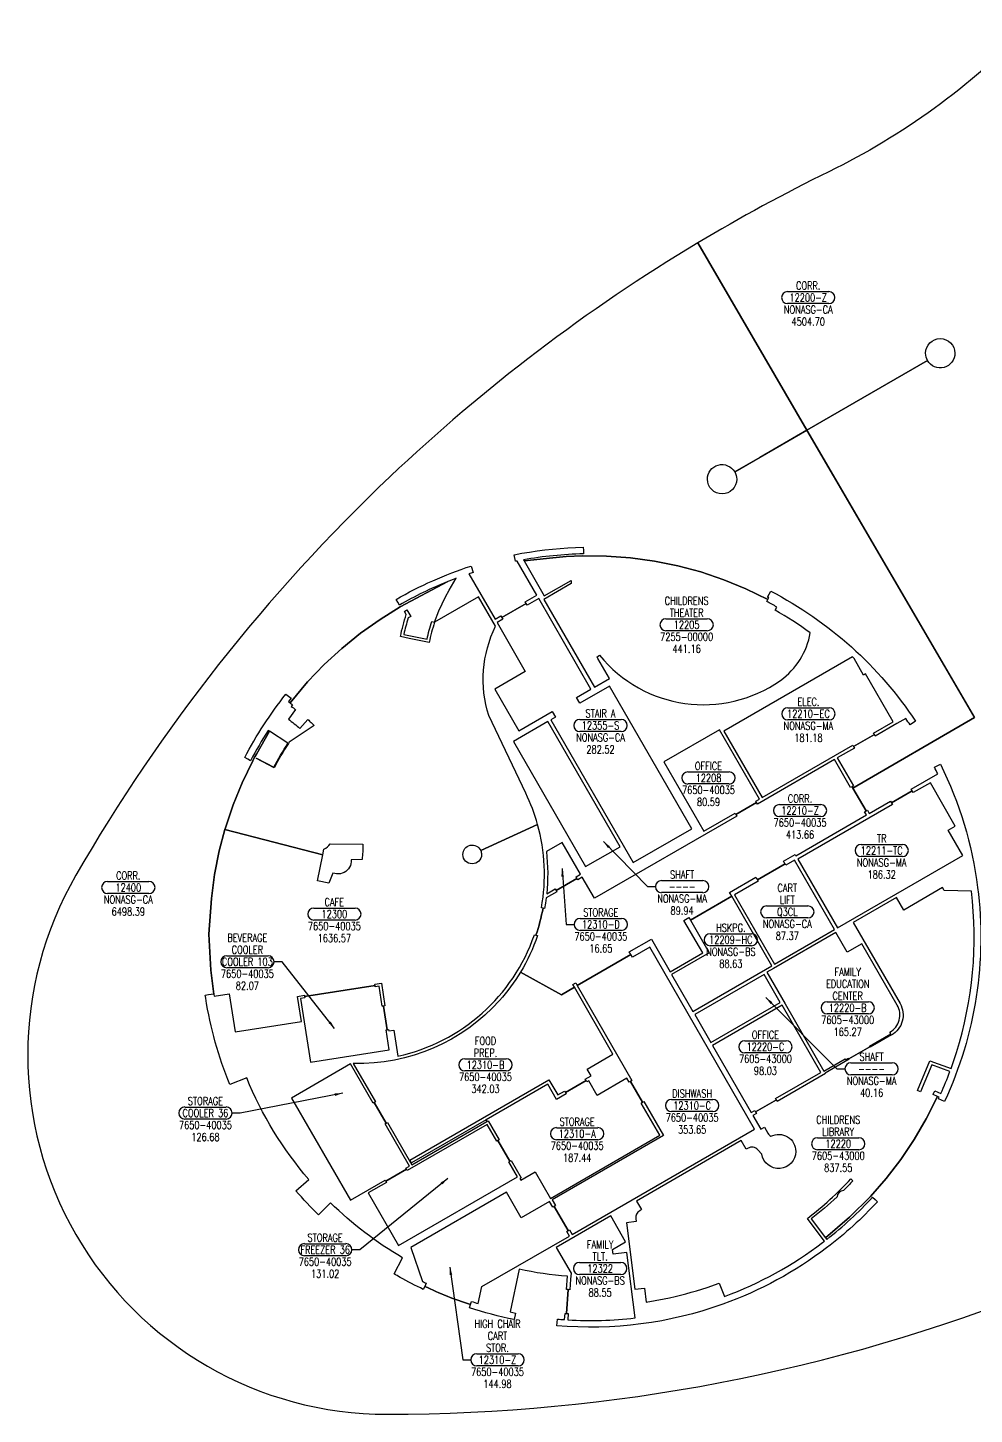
# Model space of a CAD drawing. Extents: x -1631 to 2180, y 5050 to 7639.
# Drawn here: x -1631 to -211, y 5050 to 7130 of the extents above; entities that cross this region are included whole.
import ezdxf
from ezdxf.enums import TextEntityAlignment as Align

# ---------------------------------------------------------------- set-up
doc = ezdxf.new("R2010")
doc.units = 0
doc.header["$LTSCALE"] = 48
doc.header["$MEASUREMENT"] = 0
doc.layers.get('0').update_dxf_attribs({"linetype": 'CONTINUOUS'})
for name, color, linetype in [('AREA', 3, 'CONTINUOUS'), ('AREA2', 1, 'CONTINUOUS'), ('COSTC', 6, 'CONTINUOUS'), ('PLINE2', 5, 'CONTINUOUS'), ('ROOMNA', 4, 'CONTINUOUS'), ('ROOMNO', 4, 'CONTINUOUS'), ('ROOMOV', 4, 'CONTINUOUS')]:
    doc.layers.add(name, color=color, linetype=linetype)
doc.styles.get("Standard").update_dxf_attribs({"font": 'simplex.shx'})
doc.dimstyles.get("Standard").update_dxf_attribs({"dimtxt": 12, "dimasz": 12, "dimexe": 0.18, "dimexo": 0.0625, "dimgap": 0.09, "dimtad": 1, "dimtih": 1, "dimtoh": 1, "dimdec": 4, "dimzin": 0, "dimtxsty": 'STANDARD', "dimcen": 0.09, "dimazin": 3, "dimtfac": 1, "dimtdec": 4, "dimtofl": 0, "dimtmove": 0, "dimatfit": 3, "dimtolj": 1, "dimtzin": 0})

# ---------------------------------------------------------------- blocks, each defined once
blk = doc.blocks.new('ROOM')
at = {"layer": 'ROOMOV'}
for p, q in [((-31, 9), (31, 9)), ((31, -9), (-31, -9))]:
    blk.add_line(p, q, dxfattribs=at)
for centre, start, end in [((-31, 0), 90, 270), ((31, 0), 270, 90)]:
    blk.add_arc(centre, 9.04, start, end, dxfattribs=at)
at = {"width": 0.75, "flags": 1}
for tag, p in [('FLFIN', (-60, -36)), ('ICRA', (60, -36)), ('FLCOND', (-60, -60)), ('FLTYPE', (-60, -48)), ('USER1', (60, -48)), ('USER2', (60, -60)), ('WLTYPE', (-60, -84)), ('WLFIN', (-60, -72)), ('BLDG', (-24, -84)), ('SITE', (-24, -72)), ('UCODE', (24, -72)), ('UDESC', (24, -84)), ('USER3', (60, -72)), ('USER4', (60, -84)), ('WLCOND', (-60, -96)), ('FLR', (-24, -96)), ('FCODE', (24, -96)), ('USER5', (60, -96)), ('CLTYPE', (-60, -120)), ('CLFIN', (-60, -108)), ('COSTCD', (-24, -108)), ('DEPTD', (-24, -120)), ('DIVISION', (24, -120)), ('FDESC', (24, -108)), ('USER6', (60, -108)), ('USER7', (60, -120)), ('CLCOND', (-60, -132)), ('CLHT', (-60, -144)), ('CHDATE', (-24, -144)), ('RDES', (-24, -132)), ('CONTACT', (24, -132)), ('OCCUP', (24, -144)), ('USER8', (60, -132)), ('BLOCK', (60, -144)), ('BASE', (-60, -156)), ('CBACK', (-24, -156)), ('PRCONTACT', (24, -156)), ('BLOCK2', (60, -156))]:
    blk.add_attdef(tag, text='', height=6, dxfattribs=at).set_placement(p, align=Align.MIDDLE_CENTER)
at = {"layer": 'AREA', "width": 0.75}
blk.add_attdef('AREA', text='', height=12, dxfattribs=at).set_placement((0, -36), align=Align.MIDDLE_CENTER)
at = {"layer": 'AREA2', "width": 0.75}
blk.add_attdef('AREA2', text='', height=12, dxfattribs=at).set_placement((0, -36), align=Align.MIDDLE_CENTER)
at = {"layer": 'COSTC', "width": 0.75}
blk.add_attdef('COSTC', text='', height=12, dxfattribs=at).set_placement((0, -18), align=Align.MIDDLE_CENTER)
at = {"layer": 'ROOMNA', "width": 0.75}
for tag, p in [('RMNAB', (0, 36)), ('RMNAA', (0, 54)), ('RMNAC', (0, 18))]:
    blk.add_attdef(tag, text='', height=12, dxfattribs=at).set_placement(p, align=Align.MIDDLE_CENTER)
at = {"layer": 'ROOMNO', "width": 0.75}
blk.add_attdef('RMNU', text='', height=12, dxfattribs=at).set_placement((0, 0), align=Align.MIDDLE_CENTER)

msp = doc.modelspace()

# ---------------------------------------------------------------- linework, layer by layer
at = {"layer": 'PLINE2', "color": 6}
for points in [[(-131.9, 7129.2, -0.086089), (-429.2, 6913.6), (-429.2, 6913.6, 0.021134), (-626, 6806.7), (-462.3, 6525.8), (-281.3, 6630.3, -0.131652), (-284.3, 6641.3, -1), (-240.3, 6641.3, -0.767327), (-281.3, 6630.3), (-462.3, 6525.8), (-211.1, 6095.1)], [(-211.1, 6095.1), (-393.3, 5988.8), (-373.6, 5954.7), (-371.5, 5955.9), (-368.7, 5951.1), (-336.9, 5969.5), (-335.4, 5966.8), (-304.2, 5984.8), (-305.8, 5987.5), (-266.1, 6010.3, 0.004856), (-271, 6020.4), (-262, 6024.9, -0.082903), (-206.2, 5840.1, -0.14173), (-255.8, 5519), (-260.3, 5521.1), (-264.9, 5523.2, 0.001074), (-263.8, 5525.4), (-266.5, 5526.6), (-283.3, 5493), (-301.3, 5461.8), (-321.3, 5431.9), (-343.4, 5403.3), (-367, 5376.4), (-398.3, 5345.4), (-434.5, 5314.7), (-432.6, 5312.1, 0.040256), (-363.7, 5375.5), (-360.1, 5372.1), (-356.4, 5368.7, -0.043585), (-432.7, 5299.5, -0.076133), (-588.3, 5215, -0.108697), (-837.6, 5182.7), (-836.7, 5192.6, 0.004712), (-825.9, 5191.8), (-825.2, 5201.2), (-822.8, 5201), (-820.3, 5236.9), (-822.8, 5237.1), (-821.4, 5257, -0.035919), (-893.8, 5267.3), (-907.6, 5203.4, 0.003504), (-899.5, 5201.7), (-901.5, 5191.9, -0.029082), (-968.7, 5209.6), (-967.1, 5214.3, -0.031847), (-1035.7, 5241.7), (-1037.8, 5237.2, -0.017198), (-1072.6, 5255.2, -0.004631), (-1081.7, 5260.5), (-1068.9, 5284.4, -0.061159), (-1176.9, 5367.1), (-1194.8, 5348.8, -0.021068), (-1228.9, 5385.1), (-1209.6, 5402.1, -0.080484), (-1302.7, 5554.3), (-1328, 5544.3, -0.057478), (-1364.2, 5674.1, -0.00198), (-1364.9, 5678.7), (-1359.9, 5679.4), (-1352, 5680.6), (-1356.3, 5715.8), (-1359.4, 5769.7), (-1355.7, 5823.5), (-1350.9, 5859.2), (-1343.8, 5894.8), (-1335.4, 5926.7), (-1334.6, 5929.5), (-1323.1, 5963.9), (-1309.7, 5996.8), (-1293.7, 6029.7), (-1290.8, 6035.3), (-1290.4, 6036), (-1288.1, 6040.1), (-1268.4, 6074.3), (-1270.5, 6075.6, 0.022628), (-1296.9, 6030.1), (-1301.2, 6032.3), (-1305.7, 6034.7, -0.048062), (-1243.9, 6129.9), (-1240, 6126.8), (-1236.1, 6123.7), (-1240, 6118.8), (-1237.7, 6117), (-1211.3, 6148.3), (-1186.6, 6174.2), (-1160.1, 6198.6), (-1132, 6221.2), (-1102.7, 6242), (-1072.3, 6260.8), (-1001, 6298.8, 0.035017), (-1073.7, 6263.5), (-1076.2, 6267.8), (-1078.7, 6272.1, -0.052535), (-966.1, 6322.1), (-963, 6312.6, 0.002869), (-969.3, 6310.5), (-930.1, 6242.6), (-921.4, 6247.6), (-919.9, 6245), (-883.5, 6266), (-885.1, 6268.6), (-867.7, 6278.6), (-897.2, 6329.6, 0.00096), (-899.4, 6329.2), (-901.3, 6339), (-889.9, 6341.2), (-878.5, 6343.1), (-867, 6344.8), (-855.6, 6346.3), (-844, 6347.6), (-832.5, 6348.6), (-820.9, 6349.4), (-809.3, 6350), (-797.7, 6350.3), (-797.6, 6345.4), (-797.5, 6340.3, 0.03918), (-887.6, 6331.4), (-886.7, 6329.9), (-843.6, 6334.2), (-823.3, 6336.2), (-799, 6337.3), (-762.8, 6337), (-726.9, 6334.4), (-691.1, 6329.6), (-655.9, 6322.5), (-621.3, 6313.2), (-586.8, 6301.6), (-553.7, 6288), (-520.8, 6272.1), (-519.4, 6274.7, 0.000865), (-521.2, 6275.6), (-516.6, 6284.5, -0.126859), (-299.2, 6089.3), (-307.5, 6083.8, 0.005102), (-314.1, 6093.5), (-327.3, 6085.9), (-359.8, 6067.1), (-361.1, 6069.3), (-392.2, 6051.3), (-391, 6049.1), (-416.7, 6034.2), (-392.5, 5992.3), (-394.6, 5991.1), (-393.3, 5988.8), (-211.1, 6095.1), (-212, 6096.7), (-212, 6096.7), (-462.3, 6525.8), (-533.1, 6485), (-533.1, 6485), (-570.6, 6463.3, -0.131652), (-567.6, 6452.3, -1), (-611.6, 6452.3, -0.767327), (-570.6, 6463.3), (-462.3, 6525.8), (-626, 6806.7, 0.054808), (-1087.5, 6456.2, 0.07218), (-1559, 5858.3, 0.577345), (-1092.2, 5049.8, 0.095144), (-110.3, 5238.4)]]:
    msp.add_lwpolyline(points, format="xyb", dxfattribs=at)
for points in [[(-510, 6255.9), (-507.3, 6260.6, 0.007594), (-522.5, 6268.8), (-520.8, 6272.1), (-553.7, 6288), (-586.8, 6301.6), (-621.3, 6313.2), (-655.9, 6322.5), (-691.1, 6329.6), (-726.9, 6334.4), (-762.8, 6337), (-799, 6337.3), (-823.3, 6336.2), (-843.6, 6334.2), (-886.7, 6329.9), (-856.3, 6277.3), (-816.2, 6300.4), (-816, 6295.7), (-856.9, 6272), (-781, 6140.6), (-758.5, 6153.6), (-775.7, 6183.5, -0.002919), (-777.3, 6185.4), (-773.5, 6188.4, 0.393361), (-502, 6150.5), (-502, 6150.5, 0.198537), (-457.3, 6222, 0.028053)], [(-939.6, 6097.8, -0.192059), (-929.4, 6231.7), (-954.9, 6275.8), (-1020.8, 6237.7, 0.029352), (-1029, 6207.4), (-1058.9, 6213.6), (-1072.1, 6216.3, -0.027537), (-1063.3, 6249.4), (-1066, 6254), (-1062.3, 6256.2), (-1056.7, 6246.4), (-1060.5, 6244.2, 0.020769), (-1067, 6219.6), (-1032.2, 6212.4, -0.025433), (-1024.9, 6239), (-1021.1, 6237.8), (-1014.3, 6255.1), (-1009.7, 6265.5), (-1004.7, 6275.7), (-999.2, 6285.7), (-988.4, 6303.8, 0.005871), (-1001, 6298.8), (-1072.3, 6260.8), (-1102.7, 6242), (-1132, 6221.2), (-1160.1, 6198.6), (-1186.6, 6174.2), (-1211.3, 6148.3), (-1237.7, 6117), (-1233.9, 6114), (-1235.9, 6111.5, -0.007408), (-1229.5, 6107), (-1240.2, 6092.5, -0.024126), (-1222.9, 6078.4), (-1210.9, 6091.8, -0.006484), (-1206.2, 6087.4, -0.006484), (-1201.5, 6083), (-1239.1, 6057.9), (-1240.2, 6056.1, 0.01973), (-1261.7, 6019.4), (-1288.2, 6033.6), (-1287.9, 6034.1), (-1262, 6020.3, -0.019442), (-1240.8, 6056.4), (-1268.4, 6074.3), (-1288.1, 6040.1), (-1290.4, 6036), (-1290.8, 6035.3), (-1293.7, 6029.7), (-1309.7, 5996.8), (-1323.1, 5963.9), (-1334.6, 5929.5), (-1335.4, 5926.7), (-1188.6, 5888.7), (-1186.8, 5897.4, 0.123515), (-1177.3, 5905.2), (-1128.3, 5904.8), (-1128.3, 5904.8, -0.022906), (-1129.5, 5882.1), (-1145.8, 5881.3), (-1145.9, 5878.4), (-1146.4, 5875.6), (-1147.2, 5872.8), (-1148.5, 5870.2), (-1150.1, 5867.9), (-1152, 5865.7), (-1154.2, 5863.9), (-1156.7, 5862.4), (-1159.3, 5861.3), (-1162.1, 5860.5), (-1164.9, 5860.2), (-1167.8, 5860.2), (-1170.6, 5860.7), (-1173.4, 5861.5), (-1179.4, 5846.3), (-1196.6, 5849.8), (-1188.6, 5888.7), (-1335.4, 5926.7), (-1343.8, 5894.8), (-1350.9, 5859.2), (-1355.7, 5823.5), (-1359.4, 5769.7), (-1356.3, 5715.8), (-1351.9, 5680), (-1351.4, 5677.1), (-1328.9, 5680.6), (-1320, 5623.3), (-1220.7, 5638.8), (-1226.6, 5676.7), (-1216.2, 5678.3), (-1215.9, 5676.3), (-1110.2, 5692.9), (-1110.5, 5694.8), (-1100.6, 5696.4), (-1095.4, 5662.5), (-1097.3, 5662.2), (-1091.8, 5626.7), (-1089.8, 5627), (-1089.5, 5624.8), (-1081.9, 5626), (-1075.8, 5587.1, 0.262265), (-871.2, 5769), (-868.8, 5768.4, 0.037364), (-858.2, 5809), (-860.6, 5809.6, 0.113571), (-866.3, 5934.6), (-951.7, 5895.4, -0.108078), (-950.4, 5889.5, -1), (-978.4, 5889.5, -0.804928), (-951.7, 5895.4), (-866.3, 5934.6, 0.044814), (-883.9, 5981.3)], [(-374.5, 6160.2), (-377.2, 6158.6), (-391.6, 6183.5, 0.001483), (-394.1, 6185.9), (-587, 6074.5), (-529.4, 5974.8), (-393.4, 6053.3), (-392.2, 6051.3), (-361.1, 6069.3), (-362.3, 6071.4), (-333, 6088.3)], [(-538.7, 5855.3), (-537.7, 5853.5), (-537.7, 5853.5), (-536.5, 5851.4), (-495, 5875.4), (-496.2, 5877.5), (-497.2, 5879.3), (-480, 5889.2), (-479, 5887.5), (-372.9, 5948.7), (-375.7, 5953.5), (-373.6, 5954.7), (-393.3, 5988.8), (-394.6, 5991.1), (-396.7, 5989.9), (-420.9, 6031.8), (-536.5, 5965.1), (-537.7, 5967.3), (-568.9, 5949.3), (-567.6, 5947.1), (-781, 5823.9), (-799.3, 5855.5), (-806.2, 5851.5), (-807.4, 5853.6), (-838.6, 5835.6), (-837.4, 5833.5), (-853.4, 5824.3), (-854.5, 5816.2), (-855.8, 5808.4), (-858.2, 5809, -0.037364), (-868.8, 5768.4), (-866.5, 5767.7, 0.000003), (-866.5, 5767.7, -0.054042), (-891.9, 5713), (-830.7, 5679.1), (-811.1, 5690.3), (-813.5, 5694.3), (-809.2, 5696.8), (-806.9, 5692.8), (-726.4, 5739.3), (-728.7, 5743.3), (-695.6, 5762.4), (-667.4, 5713.6), (-618.6, 5741.7), (-646.8, 5790.6), (-639.4, 5794.8), (-637.1, 5790.8), (-575, 5826.7), (-577.4, 5830.7), (-578.4, 5832.4)], [(-829.3, 5907.6), (-853.2, 5893.8, -0.056032), (-852.7, 5830.3), (-839.8, 5837.8), (-838.6, 5835.6), (-807.4, 5853.6), (-808.6, 5855.8), (-801.7, 5859.8)], [(-215.6, 5834.5), (-256.3, 5835.3), (-258.9, 5839.7), (-317.1, 5806.1), (-327.9, 5824.8), (-392.8, 5787.4), (-322.6, 5665.8, -0.414214), (-335.3, 5618.6), (-335.5, 5618.9), (-350.9, 5610), (-367.5, 5600.4), (-368, 5601.2), (-399.2, 5583.2), (-398.7, 5582.4), (-435, 5561.5), (-434.6, 5560.9), (-506.8, 5519.2), (-508, 5521.3), (-539.2, 5503.3), (-538, 5501.2), (-543.4, 5498.1), (-531.4, 5477.3), (-526.1, 5480.4), (-521, 5471.4, 0.138434), (-516.3, 5466.9, -0.559974), (-479, 5444.1, -0.922455), (-530, 5440), (-535.7, 5446.4, 0.356215), (-550.6, 5448.8), (-553.3, 5447.3), (-560.9, 5460.3), (-717.8, 5369.7), (-710.4, 5356.8), (-713.1, 5355.2, 0.301438), (-719, 5343.3), (-718.4, 5338.8), (-732.9, 5337), (-720.5, 5237.4), (-706, 5239.2), (-703.3, 5217.9), (-676.5, 5222.9, 0.026847), (-611.7, 5240.2), (-594, 5246.4), (-586, 5226.5, 0.073479), (-438.7, 5307.4, 0.001496), (-435.9, 5309.5), (-459, 5340.2), (-461.6, 5343.5, 0.040992), (-396.3, 5403), (-393.2, 5400.1, -0.009421), (-407.5, 5385.4, 0.385617), (-417.1, 5376, -0.023425), (-455.7, 5342.8), (-434.5, 5314.7), (-398.3, 5345.4), (-367, 5376.4), (-343.4, 5403.3), (-321.3, 5431.9), (-301.3, 5461.8), (-283.3, 5493), (-266.5, 5526.6), (-272.9, 5529.6, 0.002632), (-270.5, 5535), (-261.3, 5531, 0.015506), (-247.8, 5563.9), (-275.1, 5574), (-292, 5533.4), (-296.4, 5535.5), (-277.8, 5580.2), (-246.1, 5568.5, 0.011058), (-237.9, 5592.6, 0.1069)], [(-380, 5755.5), (-402.1, 5742.8), (-419.1, 5772.2), (-512.5, 5718.3), (-522.2, 5712.7), (-495.1, 5665.7), (-436.8, 5564.7), (-404.8, 5583.2), (-403.8, 5581.6), (-399.7, 5584), (-399.2, 5583.2), (-368, 5601.2), (-368.5, 5602.1), (-336.4, 5620.5), (-337.7, 5622.8, 0.414214), (-326.8, 5663.4)], [(-811.1, 5690.3), (-830.7, 5679.1), (-891.9, 5713, -0.047588), (-923.6, 5670.3, -0.220445), (-1142.8, 5575.9), (-1109.7, 5518.4), (-1111.4, 5517.4), (-1093.4, 5486.3), (-1091.7, 5487.3), (-1055.2, 5424.1), (-942.4, 5489.2), (-943.7, 5491.4), (-1055.7, 5426.8), (-1058.1, 5431), (-849.3, 5551.5), (-836.2, 5528.8), (-826, 5534.7), (-824.7, 5532.6), (-793.6, 5550.6), (-794.8, 5552.7), (-786.1, 5557.7), (-791.9, 5567.7), (-753.2, 5590)], [(-822.5, 5324.1), (-820.4, 5325.3), (-841.4, 5361.7), (-843.5, 5360.5), (-848.5, 5369.1), (-891, 5344.6), (-913.1, 5383), (-1056.6, 5300.1), (-1038.9, 5248.9, 0.002679), (-1033.5, 5246.3), (-1035.7, 5241.7, 0.031847), (-967.1, 5214.3), (-965.6, 5219.1, 0.004551), (-955.4, 5215.8), (-949.9, 5241.3), (-818.5, 5317.2)], [(-732.3, 5292.5), (-753.1, 5289.9), (-754.1, 5297.2), (-734.3, 5308.6), (-756.6, 5347.3), (-838.5, 5300), (-816.2, 5261.4), (-816.8, 5252.6), (-817.9, 5236.7), (-820.3, 5236.9), (-822.8, 5201), (-820.4, 5200.8), (-821, 5191.5, 0.043819), (-720, 5194.3)]]:
    msp.add_lwpolyline(points, format="xyb", close=True, dxfattribs=at)
for points in [[(-758.6, 6142), (-803, 6116.4), (-808, 6125), (-786.3, 6137.6), (-864.7, 6273.3), (-882, 6263.3), (-883.5, 6266), (-919.9, 6245), (-918.4, 6242.3), (-927, 6237.3), (-884.8, 6164.1), (-930.7, 6137.6), (-894.7, 6075), (-844.3, 6104), (-839.3, 6095.4), (-846.3, 6091.4), (-722.8, 5877.5), (-635.1, 5928.1)], [(-850.8, 6088.8), (-902.5, 6058.9), (-794.2, 5871.2), (-742.4, 5901.1)], [(-593.6, 6076.3), (-676.8, 6028.3), (-616.8, 5924.4), (-570.1, 5951.3), (-568.9, 5949.3), (-537.7, 5967.3), (-538.9, 5969.3), (-533.6, 5972.4)], [(-250.2, 5925.9), (-239.7, 5932), (-277.1, 5996.9), (-302.7, 5982.2), (-304.2, 5984.8), (-335.4, 5966.8), (-333.9, 5964.2), (-475.9, 5882.2), (-416.5, 5779.3), (-228.3, 5888)], [(-480.7, 5880.8), (-493.7, 5873.3), (-495, 5875.4), (-536.5, 5851.4), (-535.3, 5849.3), (-570.7, 5828.9), (-510.7, 5724.9), (-420.7, 5776.9)], [(-575, 5826.7), (-637.1, 5790.8), (-608.8, 5741.8), (-665.3, 5709.2), (-633.5, 5654.1), (-514.9, 5722.5)], [(-698.1, 5750.3), (-724.1, 5735.3), (-726.4, 5739.3), (-806.9, 5692.8), (-724.7, 5550.3), (-726.8, 5549.1), (-708.8, 5517.9), (-706.7, 5519.1), (-677.2, 5468.1), (-844.3, 5371.6), (-839.3, 5362.9), (-841.4, 5361.7), (-820.4, 5325.3), (-818.3, 5326.5), (-814.3, 5319.6), (-540.7, 5477.6)], [(-502.3, 5667.7), (-526.4, 5709.4), (-630.3, 5649.4), (-606.2, 5607.7)], [(-1097.3, 5662.2), (-1099.3, 5661.9), (-1104, 5691.8), (-1109.9, 5690.9), (-1110.2, 5692.9), (-1215.9, 5676.3), (-1215.6, 5674.4), (-1222, 5673.3), (-1207.1, 5578), (-1089.1, 5596.5), (-1093.7, 5626.3), (-1091.8, 5626.7)], [(-499.4, 5663.3), (-603.9, 5602.9), (-545.8, 5502.3), (-540.4, 5505.4), (-539.2, 5503.3), (-508, 5521.3), (-509.2, 5523.4), (-441.3, 5562.7)], [(-1095.1, 5485.3), (-1093.4, 5486.3), (-1111.4, 5517.4), (-1113.1, 5516.4), (-1147.1, 5575.3), (-1235.7, 5524.2), (-1147.2, 5370.9), (-1095, 5401.1), (-1094, 5399.3), (-1062.8, 5417.3), (-1063.8, 5419.1), (-1058.6, 5422.1)], [(-683, 5468.3), (-710.9, 5516.7), (-708.8, 5517.9), (-726.8, 5549.1), (-728.9, 5547.9), (-732.3, 5553.8), (-776.8, 5528.1), (-789.5, 5550.1), (-792.3, 5548.5), (-793.6, 5550.6), (-824.7, 5532.6), (-823.5, 5530.5), (-838, 5522.2), (-851.1, 5544.9), (-943.7, 5491.4), (-942.4, 5489.2), (-940.6, 5490.2), (-924.2, 5461.7), (-925.9, 5460.7), (-907.9, 5429.5), (-906.2, 5430.5), (-891.1, 5404.4), (-892.9, 5403.4), (-891.5, 5401.1), (-869.9, 5413.5), (-846.9, 5373.7)], [(-896.6, 5405.9), (-909.6, 5428.5), (-907.9, 5429.5), (-925.9, 5460.7), (-927.6, 5459.7), (-942.1, 5484.7), (-1061.8, 5415.6), (-1062.8, 5417.3), (-1094, 5399.3), (-1093, 5397.6), (-1120.3, 5381.8), (-1074.8, 5303)]]:
    msp.add_lwpolyline(points, close=True, dxfattribs=at)

# ---------------------------------------------------------------- block references
at = {"layer": 'ROOMNO'}
ref = msp.add_blockref('ROOM', (-460.3, 6724.7), dxfattribs=at)
ref.add_attrib('RMNU', '12200-Z', dxfattribs={"height": 12, "width": 0.75}).set_placement((-460.3, 6724.7), align=Align.MIDDLE_CENTER)
ref.add_attrib('RMNAC', 'CORR.', dxfattribs={"layer": 'ROOMNA', "height": 12, "width": 0.75}).set_placement((-460.3, 6742.7), align=Align.MIDDLE_CENTER)
ref.add_attrib('COSTC', 'NONASG-CA', dxfattribs={"layer": 'COSTC', "height": 12, "width": 0.75}).set_placement((-460.3, 6706.7), align=Align.MIDDLE_CENTER)
ref.add_attrib('AREA2', '4504.70', dxfattribs={"layer": 'AREA2', "height": 12, "width": 0.75}).set_placement((-460.3, 6688.7), align=Align.MIDDLE_CENTER)
ref = msp.add_blockref('ROOM', (-642.7, 6234), dxfattribs=at)
ref.add_attrib('RMNU', '12205', dxfattribs={"height": 12, "width": 0.75}).set_placement((-642.7, 6234), align=Align.MIDDLE_CENTER)
ref.add_attrib('RMNAB', 'CHILDRENS', dxfattribs={"layer": 'ROOMNA', "height": 12, "width": 0.75}).set_placement((-642.7, 6270), align=Align.MIDDLE_CENTER)
ref.add_attrib('RMNAC', 'THEATER', dxfattribs={"layer": 'ROOMNA', "height": 12, "width": 0.75}).set_placement((-642.7, 6252), align=Align.MIDDLE_CENTER)
ref.add_attrib('COSTC', '7255-00000', dxfattribs={"layer": 'COSTC', "height": 12, "width": 0.75}).set_placement((-642.7, 6216), align=Align.MIDDLE_CENTER)
ref.add_attrib('AREA2', '441.16', dxfattribs={"layer": 'AREA2', "height": 12, "width": 0.75}).set_placement((-642.7, 6198), align=Align.MIDDLE_CENTER)
ref = msp.add_blockref('ROOM', (-460, 6100.5), dxfattribs=at)
ref.add_attrib('RMNU', '12210-EC', dxfattribs={"height": 12, "width": 0.75}).set_placement((-460, 6100.5), align=Align.MIDDLE_CENTER)
ref.add_attrib('RMNAC', 'ELEC.', dxfattribs={"layer": 'ROOMNA', "height": 12, "width": 0.75}).set_placement((-460, 6118.5), align=Align.MIDDLE_CENTER)
ref.add_attrib('COSTC', 'NONASG-MA', dxfattribs={"layer": 'COSTC', "height": 12, "width": 0.75}).set_placement((-460, 6082.5), align=Align.MIDDLE_CENTER)
ref.add_attrib('AREA2', '181.18', dxfattribs={"layer": 'AREA2', "height": 12, "width": 0.75}).set_placement((-460, 6064.5), align=Align.MIDDLE_CENTER)
ref = msp.add_blockref('ROOM', (-771.9, 6083), dxfattribs=at)
ref.add_attrib('RMNU', '12355-S', dxfattribs={"height": 12, "width": 0.75}).set_placement((-771.9, 6083), align=Align.MIDDLE_CENTER)
ref.add_attrib('RMNAC', 'STAIR A', dxfattribs={"layer": 'ROOMNA', "height": 12, "width": 0.75}).set_placement((-771.9, 6101), align=Align.MIDDLE_CENTER)
ref.add_attrib('COSTC', 'NONASG-CA', dxfattribs={"layer": 'COSTC', "height": 12, "width": 0.75}).set_placement((-771.9, 6065), align=Align.MIDDLE_CENTER)
ref.add_attrib('AREA2', '282.52', dxfattribs={"layer": 'AREA2', "height": 12, "width": 0.75}).set_placement((-771.9, 6047), align=Align.MIDDLE_CENTER)
ref = msp.add_blockref('ROOM', (-609.9, 6004.2), dxfattribs=at)
ref.add_attrib('RMNU', '12208', dxfattribs={"height": 12, "width": 0.75}).set_placement((-609.9, 6004.2), align=Align.MIDDLE_CENTER)
ref.add_attrib('RMNAC', 'OFFICE', dxfattribs={"layer": 'ROOMNA', "height": 12, "width": 0.75}).set_placement((-609.9, 6022.2), align=Align.MIDDLE_CENTER)
ref.add_attrib('COSTC', '7650-40035', dxfattribs={"layer": 'COSTC', "height": 12, "width": 0.75}).set_placement((-609.9, 5986.2), align=Align.MIDDLE_CENTER)
ref.add_attrib('AREA2', '80.59', dxfattribs={"layer": 'AREA2', "height": 12, "width": 0.75}).set_placement((-609.9, 5968.2), align=Align.MIDDLE_CENTER)
ref = msp.add_blockref('ROOM', (-472.6, 5955.3), dxfattribs=at)
ref.add_attrib('RMNU', '12210-Z', dxfattribs={"height": 12, "width": 0.75}).set_placement((-472.6, 5955.3), align=Align.MIDDLE_CENTER)
ref.add_attrib('RMNAC', 'CORR.', dxfattribs={"layer": 'ROOMNA', "height": 12, "width": 0.75}).set_placement((-472.6, 5973.3), align=Align.MIDDLE_CENTER)
ref.add_attrib('COSTC', '7650-40035', dxfattribs={"layer": 'COSTC', "height": 12, "width": 0.75}).set_placement((-472.6, 5937.3), align=Align.MIDDLE_CENTER)
ref.add_attrib('AREA2', '413.66', dxfattribs={"layer": 'AREA2', "height": 12, "width": 0.75}).set_placement((-472.6, 5919.3), align=Align.MIDDLE_CENTER)
ref = msp.add_blockref('ROOM', (-350.1, 5895.4), dxfattribs=at)
ref.add_attrib('RMNU', '12211-TC', dxfattribs={"height": 12, "width": 0.75}).set_placement((-350.1, 5895.4), align=Align.MIDDLE_CENTER)
ref.add_attrib('RMNAC', 'TR', dxfattribs={"layer": 'ROOMNA', "height": 12, "width": 0.75}).set_placement((-350.1, 5913.4), align=Align.MIDDLE_CENTER)
ref.add_attrib('COSTC', 'NONASG-MA', dxfattribs={"layer": 'COSTC', "height": 12, "width": 0.75}).set_placement((-350.1, 5877.4), align=Align.MIDDLE_CENTER)
ref.add_attrib('AREA2', '186.32', dxfattribs={"layer": 'AREA2', "height": 12, "width": 0.75}).set_placement((-350.1, 5859.4), align=Align.MIDDLE_CENTER)
ref = msp.add_blockref('ROOM', (-649.5, 5841.2), dxfattribs=at)
ref.add_attrib('RMNU', '----', dxfattribs={"height": 12, "width": 0.75}).set_placement((-649.5, 5841.2), align=Align.MIDDLE_CENTER)
ref.add_attrib('RMNAC', 'SHAFT', dxfattribs={"layer": 'ROOMNA', "height": 12, "width": 0.75}).set_placement((-649.5, 5859.2), align=Align.MIDDLE_CENTER)
ref.add_attrib('COSTC', 'NONASG-MA', dxfattribs={"layer": 'COSTC', "height": 12, "width": 0.75}).set_placement((-649.5, 5823.2), align=Align.MIDDLE_CENTER)
ref.add_attrib('AREA2', '89.94', dxfattribs={"layer": 'AREA2', "height": 12, "width": 0.75}).set_placement((-649.5, 5805.2), align=Align.MIDDLE_CENTER)
ref = msp.add_blockref('ROOM', (-1480.3, 5839.9), dxfattribs=at)
ref.add_attrib('RMNU', '12400', dxfattribs={"height": 12, "width": 0.75}).set_placement((-1480.3, 5839.9), align=Align.MIDDLE_CENTER)
ref.add_attrib('RMNAC', 'CORR.', dxfattribs={"layer": 'ROOMNA', "height": 12, "width": 0.75}).set_placement((-1480.3, 5857.9), align=Align.MIDDLE_CENTER)
ref.add_attrib('COSTC', 'NONASG-CA', dxfattribs={"layer": 'COSTC', "height": 12, "width": 0.75}).set_placement((-1480.3, 5821.9), align=Align.MIDDLE_CENTER)
ref.add_attrib('AREA2', '6498.39', dxfattribs={"layer": 'AREA2', "height": 12, "width": 0.75}).set_placement((-1480.3, 5803.9), align=Align.MIDDLE_CENTER)
ref = msp.add_blockref('ROOM', (-491.7, 5803.3), dxfattribs=at)
ref.add_attrib('RMNU', 'Q3CL', dxfattribs={"height": 12, "width": 0.75}).set_placement((-491.7, 5803.3), align=Align.MIDDLE_CENTER)
ref.add_attrib('RMNAB', 'CART', dxfattribs={"layer": 'ROOMNA', "height": 12, "width": 0.75}).set_placement((-491.7, 5839.3), align=Align.MIDDLE_CENTER)
ref.add_attrib('RMNAC', 'LIFT', dxfattribs={"layer": 'ROOMNA', "height": 12, "width": 0.75}).set_placement((-491.7, 5821.3), align=Align.MIDDLE_CENTER)
ref.add_attrib('COSTC', 'NONASG-CA', dxfattribs={"layer": 'COSTC', "height": 12, "width": 0.75}).set_placement((-491.7, 5785.3), align=Align.MIDDLE_CENTER)
ref.add_attrib('AREA2', '87.37', dxfattribs={"layer": 'AREA2', "height": 12, "width": 0.75}).set_placement((-491.7, 5767.3), align=Align.MIDDLE_CENTER)
ref = msp.add_blockref('ROOM', (-1171.2, 5800.1), dxfattribs=at)
ref.add_attrib('RMNU', '12300', dxfattribs={"height": 12, "width": 0.75}).set_placement((-1171.2, 5800.1), align=Align.MIDDLE_CENTER)
ref.add_attrib('RMNAC', 'CAFE', dxfattribs={"layer": 'ROOMNA', "height": 12, "width": 0.75}).set_placement((-1171.2, 5818.1), align=Align.MIDDLE_CENTER)
ref.add_attrib('COSTC', '7650-40035', dxfattribs={"layer": 'COSTC', "height": 12, "width": 0.75}).set_placement((-1171.2, 5782.1), align=Align.MIDDLE_CENTER)
ref.add_attrib('AREA2', '1636.57', dxfattribs={"layer": 'AREA2', "height": 12, "width": 0.75}).set_placement((-1171.2, 5764.1), align=Align.MIDDLE_CENTER)
ref = msp.add_blockref('ROOM', (-771.4, 5784.6), dxfattribs=at)
ref.add_attrib('RMNU', '12310-D', dxfattribs={"height": 12, "width": 0.75}).set_placement((-771.4, 5784.6), align=Align.MIDDLE_CENTER)
ref.add_attrib('RMNAC', 'STORAGE', dxfattribs={"layer": 'ROOMNA', "height": 12, "width": 0.75}).set_placement((-771.4, 5802.6), align=Align.MIDDLE_CENTER)
ref.add_attrib('COSTC', '7650-40035', dxfattribs={"layer": 'COSTC', "height": 12, "width": 0.75}).set_placement((-771.4, 5766.6), align=Align.MIDDLE_CENTER)
ref.add_attrib('AREA2', '16.65', dxfattribs={"layer": 'AREA2', "height": 12, "width": 0.75}).set_placement((-771.4, 5748.6), align=Align.MIDDLE_CENTER)
ref = msp.add_blockref('ROOM', (-576.4, 5761.6), dxfattribs=at)
ref.add_attrib('RMNU', '12209-HC', dxfattribs={"height": 12, "width": 0.75}).set_placement((-576.4, 5761.6), align=Align.MIDDLE_CENTER)
ref.add_attrib('RMNAC', 'HSKPG.', dxfattribs={"layer": 'ROOMNA', "height": 12, "width": 0.75}).set_placement((-576.4, 5779.6), align=Align.MIDDLE_CENTER)
ref.add_attrib('COSTC', 'NONASG-BS', dxfattribs={"layer": 'COSTC', "height": 12, "width": 0.75}).set_placement((-576.4, 5743.6), align=Align.MIDDLE_CENTER)
ref.add_attrib('AREA2', '88.63', dxfattribs={"layer": 'AREA2', "height": 12, "width": 0.75}).set_placement((-576.4, 5725.6), align=Align.MIDDLE_CENTER)
ref = msp.add_blockref('ROOM', (-1301.7, 5728.6), dxfattribs=at)
ref.add_attrib('RMNU', 'COOLER 103', dxfattribs={"height": 12, "width": 0.75}).set_placement((-1301.7, 5728.6), align=Align.MIDDLE_CENTER)
ref.add_attrib('RMNAB', 'BEVERAGE', dxfattribs={"layer": 'ROOMNA', "height": 12, "width": 0.75}).set_placement((-1301.7, 5764.6), align=Align.MIDDLE_CENTER)
ref.add_attrib('RMNAC', 'COOLER', dxfattribs={"layer": 'ROOMNA', "height": 12, "width": 0.75}).set_placement((-1301.7, 5746.6), align=Align.MIDDLE_CENTER)
ref.add_attrib('COSTC', '7650-40035', dxfattribs={"layer": 'COSTC', "height": 12, "width": 0.75}).set_placement((-1301.7, 5710.6), align=Align.MIDDLE_CENTER)
ref.add_attrib('AREA2', '82.07', dxfattribs={"layer": 'AREA2', "height": 12, "width": 0.75}).set_placement((-1301.7, 5692.6), align=Align.MIDDLE_CENTER)
ref = msp.add_blockref('ROOM', (-401.1, 5659.4), dxfattribs=at)
ref.add_attrib('RMNU', '12220-B', dxfattribs={"height": 12, "width": 0.75}).set_placement((-401.1, 5659.4), align=Align.MIDDLE_CENTER)
ref.add_attrib('RMNAA', 'FAMILY', dxfattribs={"layer": 'ROOMNA', "height": 12, "width": 0.75}).set_placement((-401.1, 5713.4), align=Align.MIDDLE_CENTER)
ref.add_attrib('RMNAB', 'EDUCATION', dxfattribs={"layer": 'ROOMNA', "height": 12, "width": 0.75}).set_placement((-401.1, 5695.4), align=Align.MIDDLE_CENTER)
ref.add_attrib('RMNAC', 'CENTER', dxfattribs={"layer": 'ROOMNA', "height": 12, "width": 0.75}).set_placement((-401.1, 5677.4), align=Align.MIDDLE_CENTER)
ref.add_attrib('COSTC', '7605-43000', dxfattribs={"layer": 'COSTC', "height": 12, "width": 0.75}).set_placement((-401.1, 5641.4), align=Align.MIDDLE_CENTER)
ref.add_attrib('AREA2', '165.27', dxfattribs={"layer": 'AREA2', "height": 12, "width": 0.75}).set_placement((-401.1, 5623.4), align=Align.MIDDLE_CENTER)
ref = msp.add_blockref('ROOM', (-944.5, 5573.9), dxfattribs=at)
ref.add_attrib('RMNU', '12310-B', dxfattribs={"height": 12, "width": 0.75}).set_placement((-944.5, 5573.9), align=Align.MIDDLE_CENTER)
ref.add_attrib('RMNAB', 'FOOD', dxfattribs={"layer": 'ROOMNA', "height": 12, "width": 0.75}).set_placement((-944.5, 5609.9), align=Align.MIDDLE_CENTER)
ref.add_attrib('RMNAC', 'PREP.', dxfattribs={"layer": 'ROOMNA', "height": 12, "width": 0.75}).set_placement((-944.5, 5591.9), align=Align.MIDDLE_CENTER)
ref.add_attrib('COSTC', '7650-40035', dxfattribs={"layer": 'COSTC', "height": 12, "width": 0.75}).set_placement((-944.5, 5555.9), align=Align.MIDDLE_CENTER)
ref.add_attrib('AREA2', '342.03', dxfattribs={"layer": 'AREA2', "height": 12, "width": 0.75}).set_placement((-944.5, 5537.9), align=Align.MIDDLE_CENTER)
ref = msp.add_blockref('ROOM', (-524.5, 5601), dxfattribs=at)
ref.add_attrib('RMNU', '12220-C', dxfattribs={"height": 12, "width": 0.75}).set_placement((-524.5, 5601), align=Align.MIDDLE_CENTER)
ref.add_attrib('RMNAC', 'OFFICE', dxfattribs={"layer": 'ROOMNA', "height": 12, "width": 0.75}).set_placement((-524.5, 5619), align=Align.MIDDLE_CENTER)
ref.add_attrib('COSTC', '7605-43000', dxfattribs={"layer": 'COSTC', "height": 12, "width": 0.75}).set_placement((-524.5, 5583), align=Align.MIDDLE_CENTER)
ref.add_attrib('AREA2', '98.03', dxfattribs={"layer": 'AREA2', "height": 12, "width": 0.75}).set_placement((-524.5, 5565), align=Align.MIDDLE_CENTER)
ref = msp.add_blockref('ROOM', (-365.2, 5568), dxfattribs=at)
ref.add_attrib('RMNU', '----', dxfattribs={"height": 12, "width": 0.75}).set_placement((-365.2, 5568), align=Align.MIDDLE_CENTER)
ref.add_attrib('RMNAC', 'SHAFT', dxfattribs={"layer": 'ROOMNA', "height": 12, "width": 0.75}).set_placement((-365.2, 5586), align=Align.MIDDLE_CENTER)
ref.add_attrib('COSTC', 'NONASG-MA', dxfattribs={"layer": 'COSTC', "height": 12, "width": 0.75}).set_placement((-365.2, 5550), align=Align.MIDDLE_CENTER)
ref.add_attrib('AREA2', '40.16', dxfattribs={"layer": 'AREA2', "height": 12, "width": 0.75}).set_placement((-365.2, 5532), align=Align.MIDDLE_CENTER)
ref = msp.add_blockref('ROOM', (-634.5, 5512.9), dxfattribs=at)
ref.add_attrib('RMNU', '12310-C', dxfattribs={"height": 12, "width": 0.75}).set_placement((-634.5, 5512.9), align=Align.MIDDLE_CENTER)
ref.add_attrib('RMNAC', 'DISHWASH', dxfattribs={"layer": 'ROOMNA', "height": 12, "width": 0.75}).set_placement((-634.5, 5530.9), align=Align.MIDDLE_CENTER)
ref.add_attrib('COSTC', '7650-40035', dxfattribs={"layer": 'COSTC', "height": 12, "width": 0.75}).set_placement((-634.5, 5494.9), align=Align.MIDDLE_CENTER)
ref.add_attrib('AREA2', '353.65', dxfattribs={"layer": 'AREA2', "height": 12, "width": 0.75}).set_placement((-634.5, 5476.9), align=Align.MIDDLE_CENTER)
ref = msp.add_blockref('ROOM', (-1364.6, 5501.7), dxfattribs=at)
ref.add_attrib('RMNU', 'COOLER 36', dxfattribs={"height": 12, "width": 0.75}).set_placement((-1364.6, 5501.7), align=Align.MIDDLE_CENTER)
ref.add_attrib('RMNAC', 'STORAGE', dxfattribs={"layer": 'ROOMNA', "height": 12, "width": 0.75}).set_placement((-1364.6, 5519.7), align=Align.MIDDLE_CENTER)
ref.add_attrib('COSTC', '7650-40035', dxfattribs={"layer": 'COSTC', "height": 12, "width": 0.75}).set_placement((-1364.6, 5483.7), align=Align.MIDDLE_CENTER)
ref.add_attrib('AREA2', '126.68', dxfattribs={"layer": 'AREA2', "height": 12, "width": 0.75}).set_placement((-1364.6, 5465.7), align=Align.MIDDLE_CENTER)
ref = msp.add_blockref('ROOM', (-806.9, 5470.7), dxfattribs=at)
ref.add_attrib('RMNU', '12310-A', dxfattribs={"height": 12, "width": 0.75}).set_placement((-806.9, 5470.7), align=Align.MIDDLE_CENTER)
ref.add_attrib('RMNAC', 'STORAGE', dxfattribs={"layer": 'ROOMNA', "height": 12, "width": 0.75}).set_placement((-806.9, 5488.7), align=Align.MIDDLE_CENTER)
ref.add_attrib('COSTC', '7650-40035', dxfattribs={"layer": 'COSTC', "height": 12, "width": 0.75}).set_placement((-806.9, 5452.7), align=Align.MIDDLE_CENTER)
ref.add_attrib('AREA2', '187.44', dxfattribs={"layer": 'AREA2', "height": 12, "width": 0.75}).set_placement((-806.9, 5434.7), align=Align.MIDDLE_CENTER)
ref = msp.add_blockref('ROOM', (-415.3, 5455.6), dxfattribs=at)
ref.add_attrib('RMNU', '12220', dxfattribs={"height": 12, "width": 0.75}).set_placement((-415.3, 5455.6), align=Align.MIDDLE_CENTER)
ref.add_attrib('RMNAB', 'CHILDRENS', dxfattribs={"layer": 'ROOMNA', "height": 12, "width": 0.75}).set_placement((-415.3, 5491.6), align=Align.MIDDLE_CENTER)
ref.add_attrib('RMNAC', 'LIBRARY', dxfattribs={"layer": 'ROOMNA', "height": 12, "width": 0.75}).set_placement((-415.3, 5473.6), align=Align.MIDDLE_CENTER)
ref.add_attrib('COSTC', '7605-43000', dxfattribs={"layer": 'COSTC', "height": 12, "width": 0.75}).set_placement((-415.3, 5437.6), align=Align.MIDDLE_CENTER)
ref.add_attrib('AREA2', '837.55', dxfattribs={"layer": 'AREA2', "height": 12, "width": 0.75}).set_placement((-415.3, 5419.6), align=Align.MIDDLE_CENTER)
ref = msp.add_blockref('ROOM', (-1185, 5296.7), dxfattribs=at)
ref.add_attrib('RMNU', 'FREEZER 36', dxfattribs={"height": 12, "width": 0.75}).set_placement((-1185, 5296.7), align=Align.MIDDLE_CENTER)
ref.add_attrib('RMNAC', 'STORAGE', dxfattribs={"layer": 'ROOMNA', "height": 12, "width": 0.75}).set_placement((-1185, 5314.7), align=Align.MIDDLE_CENTER)
ref.add_attrib('COSTC', '7650-40035', dxfattribs={"layer": 'COSTC', "height": 12, "width": 0.75}).set_placement((-1185, 5278.7), align=Align.MIDDLE_CENTER)
ref.add_attrib('AREA2', '131.02', dxfattribs={"layer": 'AREA2', "height": 12, "width": 0.75}).set_placement((-1185, 5260.7), align=Align.MIDDLE_CENTER)
ref = msp.add_blockref('ROOM', (-772.5, 5268.4), dxfattribs=at)
ref.add_attrib('RMNU', '12322', dxfattribs={"height": 12, "width": 0.75}).set_placement((-772.5, 5268.4), align=Align.MIDDLE_CENTER)
ref.add_attrib('RMNAB', 'FAMILY', dxfattribs={"layer": 'ROOMNA', "height": 12, "width": 0.75}).set_placement((-772.5, 5304.4), align=Align.MIDDLE_CENTER)
ref.add_attrib('RMNAC', 'TLT.', dxfattribs={"layer": 'ROOMNA', "height": 12, "width": 0.75}).set_placement((-772.5, 5286.4), align=Align.MIDDLE_CENTER)
ref.add_attrib('COSTC', 'NONASG-BS', dxfattribs={"layer": 'COSTC', "height": 12, "width": 0.75}).set_placement((-772.5, 5250.4), align=Align.MIDDLE_CENTER)
ref.add_attrib('AREA2', '88.55', dxfattribs={"layer": 'AREA2', "height": 12, "width": 0.75}).set_placement((-772.5, 5232.4), align=Align.MIDDLE_CENTER)
ref = msp.add_blockref('ROOM', (-926.5, 5131.5), dxfattribs=at)
ref.add_attrib('RMNU', '12310-Z', dxfattribs={"height": 12, "width": 0.75}).set_placement((-926.5, 5131.5), align=Align.MIDDLE_CENTER)
ref.add_attrib('RMNAA', 'HIGH CHAIR', dxfattribs={"layer": 'ROOMNA', "height": 12, "width": 0.75}).set_placement((-926.5, 5185.5), align=Align.MIDDLE_CENTER)
ref.add_attrib('RMNAB', 'CART', dxfattribs={"layer": 'ROOMNA', "height": 12, "width": 0.75}).set_placement((-926.5, 5167.5), align=Align.MIDDLE_CENTER)
ref.add_attrib('RMNAC', 'STOR.', dxfattribs={"layer": 'ROOMNA', "height": 12, "width": 0.75}).set_placement((-926.5, 5149.5), align=Align.MIDDLE_CENTER)
ref.add_attrib('COSTC', '7650-40035', dxfattribs={"layer": 'COSTC', "height": 12, "width": 0.75}).set_placement((-926.5, 5113.5), align=Align.MIDDLE_CENTER)
ref.add_attrib('AREA2', '144.98', dxfattribs={"layer": 'AREA2', "height": 12, "width": 0.75}).set_placement((-926.5, 5095.5), align=Align.MIDDLE_CENTER)

# ---------------------------------------------------------------- leaders
for points in [[(-767.6, 5908.9), (-701.6, 5841.2), (-689.6, 5841.2)], [(-829.7, 5868.2), (-823.4, 5784.4), (-811.4, 5784.4)], [(-1170.8, 5628.4), (-1249.6, 5728.6), (-1261.6, 5728.6)], [(-523.9, 5675), (-417.3, 5568), (-405.3, 5568)], [(-1158.7, 5531.5), (-1312.5, 5501.7), (-1324.5, 5501.7)], [(-1001, 5403.6), (-1132.9, 5296.7), (-1144.9, 5296.7)], [(-997.9, 5270.7), (-978.6, 5131.5), (-966.6, 5131.5)]]:
    msp.add_leader(points, dimstyle='STANDARD', override={"dimgap": 12, "dimtad": 0}, dxfattribs=at)

doc.saveas('drawing.dxf')
